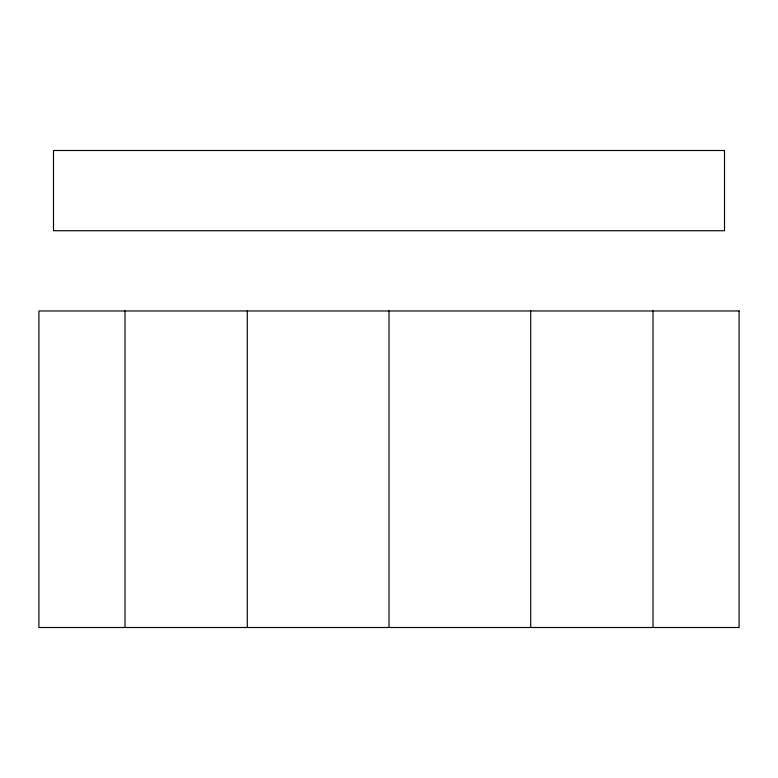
<?xml version="1.0" encoding="UTF-8"?>
<svg xmlns="http://www.w3.org/2000/svg" width="778" height="778" viewBox="0 0 778 778"><rect width="100%" height="100%" fill="white"/><g stroke="black" fill="none" stroke-linecap="round" stroke-linejoin="round"><path stroke-width="1.17" d="M653.005 310.957L653.005 627.506M530.713 310.957L530.713 627.506M389 310.957L389 627.506M247.287 310.957L247.287 627.506M124.995 310.957L124.995 627.506M724.513 150.494L53.488 150.494L53.488 230.726L724.513 230.726L724.513 150.494M739.1 310.957L38.9 310.957L38.9 627.506L739.1 627.506L739.1 310.957"/></g></svg>
